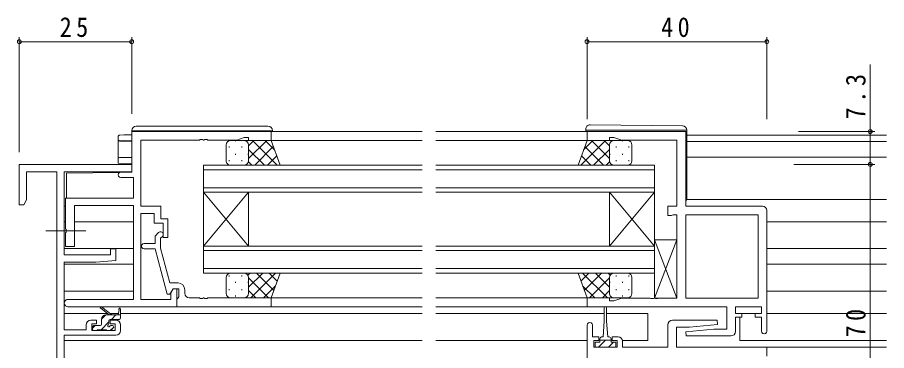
# Model space of a CAD drawing. Units: millimetres, scale not verified. Extents: x -841 to 746, y -594 to 534.
# Drawn here: x -345.1 to -151.8, y -222.9 to -148.8 of the extents above; entities that cross this region are included whole.
import ezdxf

# ---------------------------------------------------------------- set-up
doc = ezdxf.new("R2010")
doc.units = ezdxf.units.MM
doc.header["$LTSCALE"] = 2
doc.linetypes.add('CHAIN2', pattern=[12, 9, -1, 1, -1])
for name, color, linetype, lineweight in [('0-3_YKK_11', 7, 'Continuous', 9), ('0-4_YKK_12', 2, 'Continuous', 9), ('0-5_YKK_13', 4, 'Continuous', 9), ('0-7_YKK_D', 6, 'Continuous', 9)]:
    doc.layers.add(name, color=color, linetype=linetype, lineweight=lineweight)
doc.styles.add('ＭＳ ゴシック', font='')
doc.styles.get('ＭＳ ゴシック').set_extended_font_data('MS Gothic')

msp = doc.modelspace()

# ---------------------------------------------------------------- linework, layer by layer
at = {"layer": '0-3_YKK_11'}
for p, q in [((-319.634, -183.181), (-319.634, -174.181)), ((-319.634, -174.181), (-288.634, -174.181)), ((-294.634, -175.481), (-296.282, -176.081)), ((-293.634, -175.481), (-294.634, -175.481)), ((-293.634, -176.181), (-293.634, -175.481)), ((-288.634, -174.181), (-288.634, -176.181)), ((-218.384, -174.182), (-218.384, -176.182)), ((-196.384, -174.182), (-218.384, -174.182)), ((-213.384, -175.482), (-212.384, -175.482)), ((-213.384, -176.182), (-213.384, -175.482)), ((-212.384, -175.482), (-210.653, -176.112)), ((-196.384, -190.782), (-196.384, -174.182)), ((-317.634, -176.081), (-317.634, -190.781)), ((-304.592, -176.081), (-317.634, -176.081)), ((-304.409, -175.961), (-304.592, -176.081)), ((-303.859, -175.961), (-304.409, -175.961)), ((-303.676, -176.081), (-303.859, -175.961)), ((-303.592, -176.081), (-303.676, -176.081)), ((-303.409, -175.961), (-303.592, -176.081)), ((-302.859, -175.961), (-303.409, -175.961)), ((-302.676, -176.081), (-302.859, -175.961)), ((-296.282, -176.081), (-302.676, -176.081)), ((-288.634, -176.181), (-293.634, -176.181)), ((-218.384, -176.182), (-213.384, -176.182)), ((-210.653, -176.112), (-198.384, -176.112)), ((-198.384, -176.112), (-198.384, -190.782)), ((-344.634, -181.482), (-344.634, -190.482)), ((-319.634, -181.482), (-344.634, -181.482)), ((-319.634, -183.112), (-319.634, -181.482)), ((-343.004, -183.112), (-336.264, -183.112)), ((-343.004, -189.39), (-343.004, -183.112)), ((-336.264, -183.112), (-336.264, -231.982)), ((-334.634, -183.112), (-319.634, -183.112)), ((-334.634, -201.582), (-334.634, -183.112)), ((-322.034, -183.181), (-319.634, -183.181)), ((-319.264, -184.381), (-322.034, -184.381)), ((-319.264, -188.981), (-319.264, -184.381)), ((-343.634, -190.482), (-343.004, -189.39)), ((-334.334, -188.981), (-319.264, -188.981)), ((-334.334, -195.823), (-334.334, -188.981)), ((-344.634, -190.482), (-343.634, -190.482)), ((-332.334, -190.611), (-332.334, -199.781)), ((-319.264, -190.611), (-332.334, -190.611)), ((-319.264, -211.551), (-319.264, -190.611)), ((-317.634, -190.781), (-313.134, -190.781)), ((-313.134, -190.781), (-313.134, -193.581)), ((-200.384, -190.782), (-200.384, -192.882)), ((-198.384, -190.782), (-200.384, -190.782)), ((-179.384, -190.782), (-196.384, -190.782)), ((-317.634, -192.411), (-317.634, -211.551)), ((-314.634, -192.411), (-317.634, -192.411)), ((-314.634, -194.581), (-314.634, -192.411)), ((-200.384, -192.882), (-199.584, -192.882)), ((-199.584, -192.882), (-199.42, -192.797)), ((-199.42, -192.797), (-199.257, -192.712)), ((-199.257, -192.712), (-198.384, -192.712)), ((-198.384, -192.712), (-198.384, -211.252)), ((-180.314, -192.712), (-196.384, -192.712)), ((-196.384, -192.712), (-196.384, -211.252)), ((-196.384, -192.712), (-196.384, -211.252)), ((-180.314, -211.252), (-180.314, -192.712)), ((-178.384, -218.582), (-178.384, -191.782)), ((-312.634, -194.581), (-314.634, -194.581)), ((-313.134, -193.581), (-311.634, -193.581)), ((-312.634, -197.781), (-312.634, -194.581)), ((-311.634, -193.581), (-311.634, -197.781)), ((-334.214, -196.006), (-334.334, -195.823)), ((-334.334, -196.74), (-334.214, -196.556)), ((-334.334, -199.781), (-334.334, -196.74)), ((-334.214, -196.556), (-334.214, -196.006)), ((-313.658, -196.657), (-314.434, -197.433)), ((-314.434, -199.081), (-316.834, -199.081)), ((-314.434, -197.433), (-314.434, -199.081)), ((-313.234, -197.93), (-312.81, -197.506)), ((-313.234, -200.12), (-313.234, -197.93)), ((-311.634, -197.781), (-312.634, -197.781)), ((-332.334, -199.781), (-334.334, -199.781)), ((-324.334, -200.282), (-324.334, -201.582)), ((-323.134, -200.282), (-324.334, -200.282)), ((-323.134, -202.888), (-323.134, -200.282)), ((-316.834, -200.281), (-314.433, -200.281)), ((-314.433, -200.281), (-311.727, -210.381)), ((-311.154, -207.881), (-313.234, -200.12)), ((-324.334, -201.582), (-334.634, -201.582)), ((-327.634, -203.282), (-323.134, -202.888)), ((-334.634, -203.282), (-327.634, -203.282)), ((-334.634, -218.282), (-334.634, -203.282)), ((-309.334, -207.881), (-311.154, -207.881)), ((-311.727, -210.381), (-311.127, -210.381)), ((-311.127, -210.381), (-310.434, -209.181)), ((-310.934, -210.047), (-310.434, -209.181)), ((-310.934, -211.551), (-310.934, -210.047)), ((-310.434, -209.181), (-309.134, -209.181)), ((-310.434, -209.181), (-309.634, -209.181)), ((-309.634, -209.181), (-309.634, -213.181)), ((-309.134, -209.181), (-309.134, -210.981)), ((-307.834, -210.181), (-307.834, -209.381)), ((-333.819, -211.551), (-319.264, -211.551)), ((-317.634, -211.551), (-310.934, -211.551)), ((-309.334, -211.181), (-309.634, -211.481)), ((-309.634, -211.481), (-309.634, -213.181)), ((-309.134, -210.981), (-309.334, -211.181)), ((-304.592, -211.181), (-306.834, -211.181)), ((-304.409, -211.301), (-304.592, -211.181)), ((-303.859, -211.301), (-304.409, -211.301)), ((-303.676, -211.181), (-303.859, -211.301)), ((-303.592, -211.181), (-303.676, -211.181)), ((-303.409, -211.301), (-303.592, -211.181)), ((-302.859, -211.301), (-303.409, -211.301)), ((-302.676, -211.181), (-302.859, -211.301)), ((-288.634, -211.181), (-302.676, -211.181)), ((-288.634, -213.181), (-288.634, -211.181)), ((-218.384, -211.182), (-218.384, -213.182)), ((-213.384, -211.182), (-218.384, -211.182)), ((-213.384, -211.882), (-213.384, -211.182)), ((-212.384, -211.882), (-213.384, -211.882)), ((-210.653, -211.252), (-212.384, -211.882)), ((-204.342, -211.252), (-210.653, -211.252)), ((-204.159, -211.372), (-204.342, -211.252)), ((-203.609, -211.372), (-204.159, -211.372)), ((-203.426, -211.252), (-203.609, -211.372)), ((-203.342, -211.252), (-203.426, -211.252)), ((-203.159, -211.372), (-203.342, -211.252)), ((-202.609, -211.372), (-203.159, -211.372)), ((-202.426, -211.252), (-202.609, -211.372)), ((-198.384, -211.252), (-202.426, -211.252)), ((-196.384, -211.252), (-180.314, -211.252)), ((-309.634, -213.181), (-333.819, -213.181)), ((-309.634, -213.181), (-288.634, -213.181)), ((-218.384, -213.182), (-187.314, -213.182)), ((-187.314, -213.182), (-187.314, -218.182)), ((-185.384, -213.182), (-179.584, -213.182)), ((-185.384, -214.682), (-185.384, -213.182)), ((-179.584, -213.182), (-179.584, -214.682)), ((-327.434, -216.182), (-328.734, -216.182)), ((-327.434, -216.982), (-327.434, -216.182)), ((-324.434, -216.182), (-324.434, -216.982)), ((-323.134, -216.182), (-324.434, -216.182)), ((-189.406, -216.182), (-199.384, -216.182)), ((-189.364, -217.138), (-189.406, -216.182)), ((-183.984, -214.682), (-185.384, -214.682)), ((-185.384, -215.482), (-183.984, -215.482)), ((-185.384, -218.682), (-185.384, -215.482)), ((-183.984, -215.482), (-183.984, -214.682)), ((-180.984, -214.682), (-180.984, -215.482)), ((-179.584, -214.682), (-180.984, -214.682)), ((-180.984, -215.482), (-179.584, -215.482)), ((-179.584, -215.482), (-179.584, -218.582)), ((-329.734, -218.282), (-334.634, -218.282)), ((-329.734, -217.182), (-329.734, -218.282)), ((-328.534, -216.982), (-327.434, -216.982)), ((-328.534, -218.482), (-328.534, -216.982)), ((-324.434, -216.982), (-323.334, -216.982)), ((-323.334, -216.982), (-323.334, -218.482)), ((-322.134, -218.482), (-322.134, -217.182)), ((-218.384, -217.282), (-218.384, -302.182)), ((-217.184, -219.882), (-217.184, -217.282)), ((-200.384, -217.182), (-200.384, -222.182)), ((-198.454, -217.682), (-195.577, -217.682)), ((-198.454, -222.182), (-198.454, -217.682)), ((-190.191, -218.182), (-196.404, -218.725)), ((-195.577, -217.682), (-189.364, -217.138)), ((-187.314, -218.182), (-190.191, -218.182)), ((-334.634, -219.482), (-323.134, -219.482)), ((-334.634, -237.232), (-334.634, -219.482)), ((-323.334, -218.482), (-328.534, -218.482)), ((-215.784, -219.882), (-217.184, -219.882)), ((-215.784, -220.682), (-215.784, -219.882)), ((-212.784, -219.882), (-212.784, -220.682)), ((-211.484, -219.882), (-212.784, -219.882)), ((-196.404, -218.725), (-196.362, -219.682)), ((-196.362, -219.682), (-186.384, -219.682)), ((-216.884, -220.682), (-215.784, -220.682)), ((-216.884, -222.182), (-216.884, -220.682)), ((-211.684, -222.182), (-216.884, -222.182)), ((-212.784, -220.682), (-211.684, -220.682)), ((-211.684, -220.682), (-211.684, -222.182)), ((-210.484, -222.182), (-210.484, -220.882)), ((-200.384, -222.182), (-210.484, -222.182)), ((-178.384, -222.182), (-198.454, -222.182)), ((-178.384, -224.182), (-178.384, -222.182))]:
    msp.add_line(p, q, dxfattribs=at)
for centre, radius, start, end in [((-322.034, -183.781), 0.6, 89.99998, 270), ((-179.384, -191.782), 1, 0, 89.99998), ((-313.234, -197.081), 0.6, 314.99998, 135), ((-316.834, -199.681), 0.6, 89.99998, 270), ((-309.334, -209.381), 1.5, 0, 89.99998), ((-306.834, -210.181), 1, 180, 269.99998), ((-333.819, -212.366), 0.815, 89.99998, 270), ((-328.734, -217.182), 1, 90, 179.99998), ((-323.134, -217.182), 1, 0, 89.99998), ((-199.384, -217.182), 1, 90, 179.99998), ((-217.784, -217.282), 0.6, 359.99998, 180), ((-323.134, -218.482), 1, 270, 359.99998), ((-211.484, -220.882), 1, 0, 89.99998), ((-186.384, -218.682), 1, 270, 359.99998), ((-178.984, -218.582), 0.6, 179.99998, 0)]:
    msp.add_arc(centre, radius, start, end, dxfattribs=at)
at = {"layer": '0-4_YKK_12'}
for p, q in [((-288.934, -174.182), (-255.009, -174.182)), ((-252.009, -174.182), (-218.099, -174.182)), ((-196.184, -174.982), (-151.759, -174.982)), ((-288.634, -176.182), (-255.009, -176.182)), ((-252.009, -176.182), (-218.384, -176.182)), ((-196.184, -176.382), (-151.759, -176.382)), ((-303.634, -181.682), (-255.009, -181.682)), ((-303.634, -187.682), (-303.634, -181.682)), ((-252.009, -181.682), (-203.384, -181.682)), ((-203.384, -181.682), (-203.384, -187.682)), ((-196.184, -179.881), (-151.759, -179.881)), ((-255.009, -182.682), (-303.634, -182.682)), ((-203.384, -182.682), (-252.009, -182.682)), ((-303.634, -186.682), (-255.009, -186.682)), ((-252.009, -186.682), (-203.384, -186.682)), ((-303.634, -187.682), (-293.634, -199.682)), ((-303.634, -199.682), (-293.634, -187.682)), ((-303.634, -199.682), (-303.634, -187.682)), ((-255.009, -187.682), (-303.634, -187.682)), ((-293.634, -199.682), (-293.634, -187.682)), ((-203.384, -187.682), (-252.009, -187.682)), ((-203.384, -187.682), (-213.384, -199.682)), ((-203.384, -199.682), (-213.384, -187.682)), ((-213.384, -199.682), (-213.384, -187.682)), ((-203.384, -199.682), (-203.384, -187.682)), ((-196.215, -189.282), (-151.759, -189.282)), ((-334.634, -190.782), (-334.334, -190.782)), ((-334.334, -194.282), (-334.634, -194.282)), ((-319.264, -194.282), (-332.334, -194.282)), ((-178.384, -194.282), (-151.759, -194.282)), ((-334.634, -200.235), (-319.264, -200.235)), ((-303.634, -199.682), (-255.009, -199.682)), ((-303.634, -205.682), (-303.634, -199.682)), ((-255.009, -200.682), (-303.634, -200.682)), ((-252.009, -199.682), (-203.384, -199.682)), ((-203.384, -200.682), (-252.009, -200.682)), ((-203.384, -199.682), (-203.384, -205.682)), ((-178.384, -200.235), (-151.759, -200.235)), ((-334.634, -203.728), (-319.264, -203.728)), ((-303.634, -204.682), (-255.009, -204.682)), ((-252.009, -204.682), (-203.384, -204.682)), ((-178.384, -203.728), (-151.759, -203.728)), ((-255.009, -205.682), (-303.634, -205.682)), ((-203.384, -205.682), (-252.009, -205.682)), ((-319.264, -209.682), (-334.634, -209.682)), ((-178.384, -209.682), (-151.759, -209.682)), ((-289.1, -211.183), (-255.009, -211.181)), ((-252.009, -211.181), (-218.385, -211.18)), ((-288.934, -213.182), (-255.009, -213.182)), ((-217.884, -213.182), (-252.009, -213.182)), ((-334.634, -214.682), (-325.024, -214.682)), ((-324.429, -214.682), (-322.58, -214.682)), ((-322.134, -214.682), (-255.009, -214.682)), ((-252.009, -214.682), (-214.534, -214.682)), ((-214.034, -214.682), (-204.884, -214.682)), ((-204.884, -214.682), (-204.884, -220.682)), ((-184.384, -214.682), (-180.684, -214.682)), ((-184.384, -215.482), (-184.384, -220.682)), ((-178.384, -214.682), (-151.759, -214.682)), ((-334.634, -220.682), (-255.009, -220.682)), ((-252.009, -220.682), (-218.384, -220.682)), ((-210.504, -220.682), (-204.884, -220.682)), ((-184.384, -220.682), (-151.759, -220.682)), ((-178.684, -222.182), (-151.759, -222.182))]:
    msp.add_line(p, q, dxfattribs=at)
at = {"layer": '0-5_YKK_13'}
for p, q in [((-289.334, -172.982), (-318.634, -172.982)), ((-218.684, -174.182), (-218.684, -173.882)), ((-217.675, -172.694), (-197.175, -172.873)), ((-196.184, -173.882), (-196.68, -173.882)), ((-196.184, -173.873), (-196.184, -173.882)), ((-196.184, -173.882), (-196.184, -174.182)), ((-322.634, -175.916), (-322.634, -175.28)), ((-319.686, -174.887), (-319.634, -174.886)), ((-319.634, -174.905), (-319.634, -173.982)), ((-319.634, -173.982), (-319.134, -173.982)), ((-288.334, -173.982), (-288.334, -174.182)), ((-196.184, -189.182), (-196.184, -174.182)), ((-319.634, -176.216), (-319.686, -176.215)), ((-298.634, -180.682), (-298.634, -177.182)), ((-297.969, -177.517), (-297.969, -177.717)), ((-297.634, -176.182), (-294.634, -176.182)), ((-296.554, -176.182), (-296.554, -176.302)), ((-295.139, -177.517), (-295.139, -177.717)), ((-288.634, -176.182), (-294.634, -176.182)), ((-293.634, -180.202), (-289.614, -176.182)), ((-293.634, -177.373), (-292.442, -176.182)), ((-293.634, -177.182), (-293.634, -180.682)), ((-293.634, -177.182), (-293.634, -180.682)), ((-292.766, -176.182), (-287.266, -181.682)), ((-292.285, -181.682), (-288.141, -177.537)), ((-289.937, -176.182), (-287.889, -178.23)), ((-286.634, -181.682), (-288.634, -176.182)), ((-220.384, -181.682), (-218.384, -176.182)), ((-214.252, -176.182), (-219.752, -181.682)), ((-217.081, -176.182), (-219.129, -178.23)), ((-214.733, -181.682), (-218.877, -177.537)), ((-218.384, -176.182), (-212.384, -176.182)), ((-213.384, -180.202), (-217.404, -176.182)), ((-213.384, -177.373), (-214.576, -176.182)), ((-213.384, -177.182), (-213.384, -180.682)), ((-213.384, -177.182), (-213.384, -180.682)), ((-209.384, -176.182), (-212.384, -176.182)), ((-211.879, -177.517), (-211.879, -177.717)), ((-210.464, -176.182), (-210.464, -176.302)), ((-209.049, -177.517), (-209.049, -177.717)), ((-208.384, -180.682), (-208.384, -177.182)), ((-296.554, -179.132), (-296.554, -179.332)), ((-293.724, -179.132), (-293.724, -179.332)), ((-293.634, -178.142), (-290.094, -181.682)), ((-289.457, -181.682), (-287.387, -179.611)), ((-217.561, -181.682), (-219.631, -179.611)), ((-213.384, -178.142), (-216.924, -181.682)), ((-213.294, -179.132), (-213.294, -179.332)), ((-210.464, -179.132), (-210.464, -179.332)), ((-322.339, -179.964), (-319.663, -179.917)), ((-319.663, -179.917), (-319.634, -179.916)), ((-319.634, -181.276), (-319.66, -181.276)), ((-297.969, -180.547), (-297.969, -180.747)), ((-294.634, -181.682), (-297.634, -181.682)), ((-295.139, -180.547), (-295.139, -180.747)), ((-294.634, -181.682), (-286.634, -181.682)), ((-293.667, -180.937), (-292.923, -181.682)), ((-212.384, -181.682), (-220.384, -181.682)), ((-213.351, -180.937), (-214.095, -181.682)), ((-212.384, -181.682), (-209.384, -181.682)), ((-211.879, -180.547), (-211.879, -180.747)), ((-209.049, -180.547), (-209.049, -180.747)), ((-322.403, -183.308), (-334.134, -183.411)), ((-334.134, -188.538), (-334.134, -183.411)), ((-334.134, -188.999), (-334.134, -188.538)), ((-203.384, -198.252), (-203.384, -211.252)), ((-198.384, -198.252), (-203.384, -198.252)), ((-203.384, -198.252), (-198.384, -211.252)), ((-203.384, -211.252), (-198.384, -198.252)), ((-198.384, -211.252), (-198.384, -198.252)), ((-298.634, -206.682), (-298.634, -210.182)), ((-297.969, -206.417), (-297.969, -206.217)), ((-294.634, -205.682), (-297.634, -205.682)), ((-295.139, -206.417), (-295.139, -206.217)), ((-294.634, -205.682), (-286.634, -205.682)), ((-293.788, -206.148), (-293.323, -205.682)), ((-293.634, -208.821), (-290.494, -205.682)), ((-293.634, -210.182), (-293.634, -206.682)), ((-293.634, -210.182), (-293.634, -206.682)), ((-293.634, -206.761), (-289.214, -211.182)), ((-293.166, -211.182), (-287.666, -205.682)), ((-291.885, -205.682), (-288.034, -209.533)), ((-289.057, -205.682), (-287.28, -207.458)), ((-286.634, -205.682), (-288.634, -211.182)), ((-220.384, -205.682), (-218.384, -211.182)), ((-212.384, -205.682), (-220.384, -205.682)), ((-217.961, -205.682), (-219.738, -207.458)), ((-213.852, -211.182), (-219.352, -205.682)), ((-215.132, -205.682), (-218.984, -209.533)), ((-213.384, -206.761), (-217.804, -211.182)), ((-213.384, -208.821), (-216.524, -205.682)), ((-213.229, -206.148), (-213.695, -205.682)), ((-213.384, -210.182), (-213.384, -206.682)), ((-213.384, -210.182), (-213.384, -206.682)), ((-212.384, -205.682), (-209.384, -205.682)), ((-211.879, -206.417), (-211.879, -206.217)), ((-209.049, -206.417), (-209.049, -206.217)), ((-208.384, -206.682), (-208.384, -210.182)), ((-296.554, -207.832), (-296.554, -207.632)), ((-293.724, -207.832), (-293.724, -207.632)), ((-290.337, -211.182), (-287.661, -208.505)), ((-216.681, -211.182), (-219.357, -208.505)), ((-213.294, -207.832), (-213.294, -207.632)), ((-210.464, -207.832), (-210.464, -207.632)), ((-297.969, -209.447), (-297.969, -209.247)), ((-296.554, -210.862), (-296.554, -210.662)), ((-295.139, -209.447), (-295.139, -209.247)), ((-293.634, -209.59), (-292.042, -211.182)), ((-213.384, -209.59), (-214.976, -211.182)), ((-211.879, -209.447), (-211.879, -209.247)), ((-210.464, -210.862), (-210.464, -210.662)), ((-209.049, -209.447), (-209.049, -209.247)), ((-297.634, -211.182), (-294.634, -211.182)), ((-288.634, -211.182), (-294.634, -211.182)), ((-218.384, -211.182), (-212.384, -211.182)), ((-209.384, -211.182), (-212.384, -211.182)), ((-203.384, -211.252), (-198.384, -211.252)), ((-324.634, -214.982), (-326.453, -213.581)), ((-324.034, -214.982), (-326.252, -213.299)), ((-322.434, -213.855), (-322.633, -214.982)), ((-322.134, -215.682), (-322.134, -213.682)), ((-214.534, -213.432), (-214.534, -216.382)), ((-214.034, -216.382), (-214.034, -213.432)), ((-326.334, -217.082), (-326.334, -215.982)), ((-326.332, -215.919), (-325.397, -214.984)), ((-325.334, -214.982), (-322.134, -214.982)), ((-324.734, -216.921), (-324.734, -216.282)), ((-324.434, -215.982), (-322.434, -215.982)), ((-324.15, -215.982), (-323.15, -214.982)), ((-214.534, -216.382), (-214.784, -219.882)), ((-214.034, -216.382), (-213.784, -219.882)), ((-328.334, -217.921), (-327.795, -217.382)), ((-328.334, -217.682), (-328.334, -218.182)), ((-326.634, -217.382), (-328.034, -217.382)), ((-327.334, -218.282), (-325.234, -218.282)), ((-326.45, -218.282), (-324.734, -216.566)), ((-324.403, -218.48), (-323.636, -217.712)), ((-323.934, -217.382), (-324.273, -217.382)), ((-324.222, -218.394), (-323.722, -217.894)), ((-328.034, -218.482), (-327.534, -218.482)), ((-325.034, -218.482), (-324.434, -218.482)), ((-215.534, -221.082), (-215.534, -220.282)), ((-215.134, -219.882), (-214.784, -219.882)), ((-213.784, -219.882), (-213.434, -219.882)), ((-213.034, -220.282), (-213.034, -221.082)), ((-216.584, -221.082), (-216.584, -222.182)), ((-215.534, -221.082), (-216.584, -221.082)), ((-216.584, -222.182), (-211.984, -222.182)), ((-214.284, -220.614), (-215.852, -222.182)), ((-213.034, -220.582), (-215.534, -220.582)), ((-214.252, -220.582), (-214.284, -220.614)), ((-212.507, -221.082), (-213.607, -222.182)), ((-211.984, -221.082), (-213.034, -221.082)), ((-211.984, -222.182), (-211.984, -221.082))]:
    msp.add_line(p, q, dxfattribs=at)
at = {"layer": '0-5_YKK_13', "linetype": 'CHAIN2'}
msp.add_line((-338.764, -196.281), (-329.834, -196.281), dxfattribs=at)
at = {"layer": '0-5_YKK_13'}
for points in [[(-196.68, -173.882), (-218.18, -173.882), (-218.684, -173.882), (-218.684, -173.694)], [(-322.314, -174.972), (-322.336, -174.975), (-322.378, -174.981), (-322.407, -174.988), (-322.439, -174.998), (-322.479, -175.017), (-322.527, -175.05), (-322.576, -175.102), (-322.614, -175.173), (-322.633, -175.258), (-322.634, -175.28)], [(-319.686, -174.887), (-321.373, -174.927), (-322.289, -174.97)], [(-319.134, -173.982), (-288.834, -173.982), (-288.334, -173.982)], [(-322.634, -180.264), (-322.634, -176.006), (-322.634, -175.916)], [(-322.634, -176.006), (-322.548, -176.209), (-322.339, -176.296), (-319.634, -176.342)], [(-322.32, -176.211), (-322.334, -176.213), (-322.339, -176.216)], [(-319.686, -176.215), (-321.448, -176.197), (-322.32, -176.211)], [(-319.66, -181.276), (-322.634, -181.224), (-322.634, -180.264)]]:
    msp.add_lwpolyline(points, dxfattribs=at)
for centre, radius, start, end in [((-318.634, -173.982), 1, 90, 180), ((-289.334, -173.982), 1, 0, 90), ((-217.684, -173.694), 1, 89.5, 180), ((-197.184, -173.873), 1, 0, 89.5), ((-322.334, -175.916), 0.3, 180.00426, 269.00446), ((-297.634, -177.182), 1, 89.99989, 179.99989), ((-294.634, -177.182), 1, 359.99989, 89.99989), ((-294.634, -177.182), 1, 359.99989, 89.99989), ((-212.384, -177.182), 1, 90.00009, 180.00009), ((-212.384, -177.182), 1, 90.00009, 180.00009), ((-209.384, -177.182), 1, 0.00009, 90.00009), ((-322.334, -180.264), 0.3, 90.99998, 180), ((-297.634, -180.682), 1, 179.99989, 269.99989), ((-294.634, -180.682), 1, 269.99989, 359.99989), ((-294.634, -180.682), 1, 269.99989, 359.99989), ((-212.384, -180.682), 1, 180.00009, 270.00009), ((-212.384, -180.682), 1, 180.00009, 270.00009), ((-209.384, -180.682), 1, 270.00009, 0.00009), ((-196.684, -189.182), 0.5, 306.86983, 0), ((-297.634, -206.682), 1, 90.00009, 180.00009), ((-294.634, -206.682), 1, 0.00009, 90.00009), ((-294.634, -206.682), 1, 0.00009, 90.00009), ((-212.384, -206.682), 1, 89.99989, 179.99989), ((-212.384, -206.682), 1, 89.99989, 179.99989), ((-209.384, -206.682), 1, 359.99989, 89.99989), ((-297.634, -210.182), 1, 180.00009, 270.00009), ((-294.634, -210.182), 1, 270.00009, 0.00009), ((-294.634, -210.182), 1, 270.00009, 0.00009), ((-212.384, -210.182), 1, 179.99989, 269.99989), ((-212.384, -210.182), 1, 179.99989, 269.99989), ((-209.384, -210.182), 1, 269.99989, 359.99989), ((-326.434, -213.382), 0.2, 24.41711, 264.41711), ((-322.334, -213.682), 0.2, 0, 239.99998), ((-214.284, -213.432), 0.25, 0, 180), ((-325.334, -215.982), 1, 90, 180), ((-324.434, -216.282), 0.3, 90, 180), ((-322.434, -215.682), 0.3, 270, 0), ((-328.034, -217.682), 0.3, 90, 180), ((-328.034, -218.182), 0.3, 180, 270), ((-327.534, -218.282), 0.2, 270, 0), ((-326.634, -217.082), 0.3, 270, 0), ((-325.034, -218.282), 0.2, 180, 270), ((-324.734, -217.382), 0.25, 123.05573, 326.94426), ((-325.034, -216.921), 0.3, 303.05573, 0), ((-324.273, -217.682), 0.3, 90, 146.94426), ((-324.434, -218.182), 0.3, 270, 314.99998), ((-323.934, -217.682), 0.3, 314.99998, 90), ((-215.134, -220.282), 0.4, 90, 180), ((-213.434, -220.282), 0.4, 0, 90)]:
    msp.add_arc(centre, radius, start, end, dxfattribs=at)
at = {"layer": '0-7_YKK_D'}
for p, q in [((-344.634, -178.763), (-344.634, -153.182)), ((-344.634, -154.182), (-319.634, -154.182)), ((-319.634, -170.196), (-319.634, -153.182)), ((-218.384, -171.394), (-218.384, -153.182)), ((-218.384, -154.182), (-178.384, -154.182)), ((-178.384, -171.394), (-178.384, -153.182)), ((-155.384, -174.182), (-155.384, -159.282)), ((-171.383, -174.182), (-154.384, -174.182)), ((-155.384, -181.482), (-155.384, -174.182)), ((-172.383, -181.482), (-154.384, -181.482)), ((-171.383, -181.482), (-154.384, -181.482)), ((-155.384, -181.482), (-155.384, -251.482))]:
    msp.add_line(p, q, dxfattribs=at)
for centre in [(-344.634, -154.182), (-319.634, -154.182), (-218.384, -154.182), (-178.384, -154.182), (-155.384, -174.182), (-155.384, -181.482), (-155.384, -181.482)]:
    msp.add_circle(centre, 0.425, dxfattribs=at)

# ---------------------------------------------------------------- texts
at = {"layer": '0-7_YKK_D', "color": 7, "char_height": 4.399, "attachment_point": 7, "style": 'ＭＳ ゴシック'}
for s, insert in [('\\T1.36;\\W0.9;25', (-335.654, -153.182)), ('\\T1.36;\\W0.9;40', (-201.904, -153.182))]:
    msp.add_mtext(s, dxfattribs=dict(at, insert=insert))
at = {"layer": '0-7_YKK_D', "color": 7, "char_height": 4.399, "attachment_point": 7, "rotation": 90, "style": 'ＭＳ ゴシック'}
for s, insert in [('\\T1.38;\\W0.9;7.3', (-156.384, -171.482)), ('\\T1.36;\\W0.9;70', (-156.384, -220.002))]:
    msp.add_mtext(s, dxfattribs=dict(at, insert=insert))

doc.saveas('drawing.dxf')
